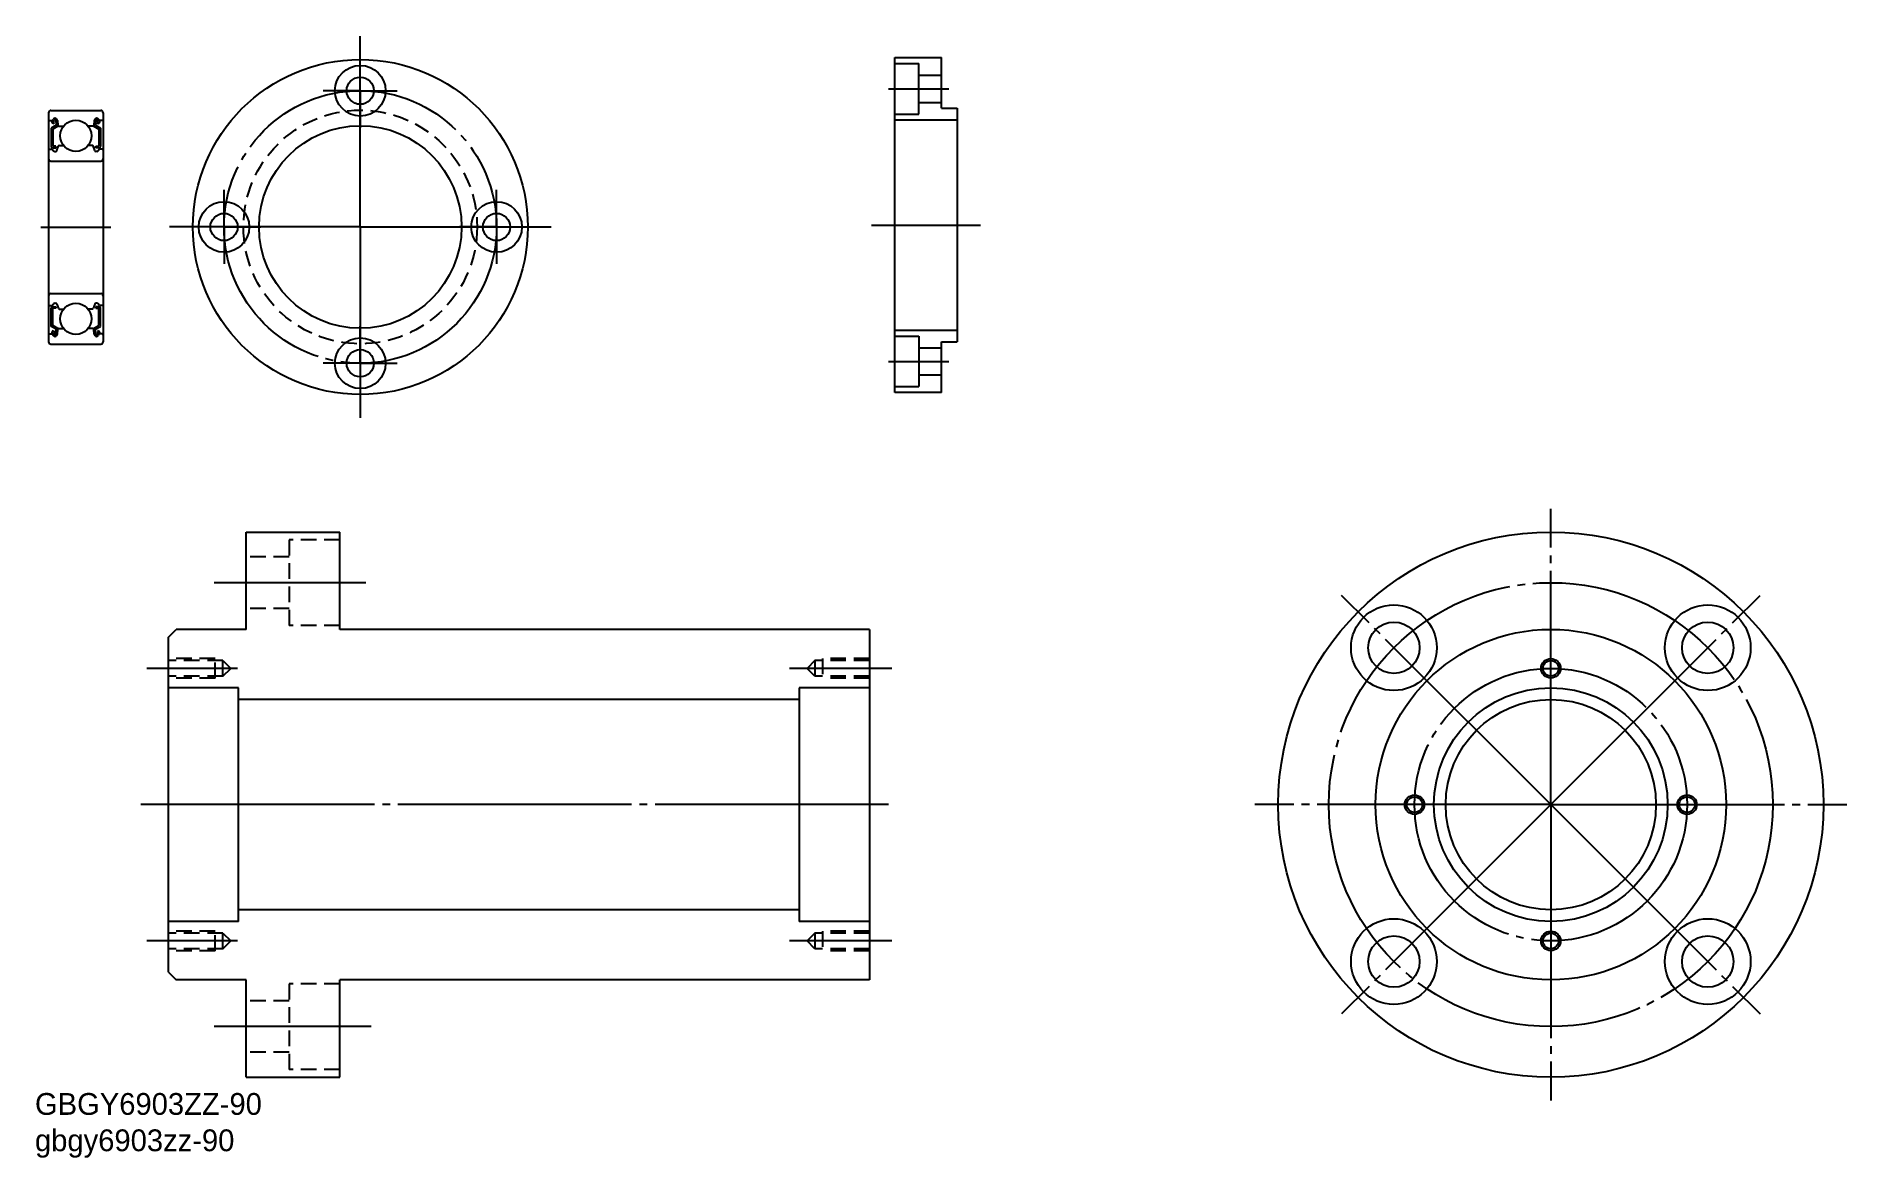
# Model space of a CAD drawing. Extents: x -115 to 118, y -40 to 104.
import ezdxf

# ---------------------------------------------------------------- set-up
doc = ezdxf.new("R2010")
doc.units = 0
doc.linetypes.add('CENTER', pattern=[33, 30, -1, 1, -1])
doc.linetypes.add('DASHED', pattern=[3, 2, -1])
doc.layers.get('0').update_dxf_attribs({"linetype": 'CONTINUOUS'})
doc.layers.add('CENTER', color=7, linetype='CONTINUOUS')

# ---------------------------------------------------------------- blocks, each defined once
blk = doc.blocks.new('*U2')
at = {"linetype": 'CONTINUOUS'}
for s, p in [('GBGY6903ZZ-90', (-114.89, -34.65)), ('gbgy6903zz-90', (-114.89, -39.32))]:
    blk.add_text(s, height=2.8, dxfattribs=at).set_placement(p)

msp = doc.modelspace()

# ---------------------------------------------------------------- linework, layer by layer
at = {"color": 7, "linetype": 'CONTINUOUS'}
for p, q in [((-4.49, 101.1), (1.51, 101.1)), ((-4.49, 58.1), (-4.49, 101.1)), ((-4.49, 100.35), (-1.39, 100.35)), ((-1.39, 93.85), (-1.39, 100.35)), ((1.51, 94.6), (1.51, 101.1)), ((-1.39, 98.85), (1.51, 98.85)), ((-1.39, 95.35), (1.51, 95.35)), ((-4.49, 93.85), (-1.39, 93.85)), ((-4.49, 93.1), (3.51, 93.1)), ((1.51, 94.6), (3.51, 94.6)), ((3.51, 94.6), (3.51, 64.6)), ((-4.49, 66.1), (3.51, 66.1)), ((-4.49, 65.35), (-1.39, 65.35)), ((-1.39, 65.35), (-1.39, 58.85)), ((-1.39, 63.85), (1.51, 63.85)), ((1.51, 58.1), (1.51, 64.6)), ((1.51, 64.6), (3.51, 64.6)), ((-4.49, 58.85), (-1.39, 58.85)), ((-1.39, 60.35), (1.51, 60.35)), ((1.51, 58.1), (-4.49, 58.1)), ((-87.76, 40.18), (-75.76, 40.18)), ((-87.76, 27.68), (-87.76, 40.18)), ((-75.76, 27.68), (-75.76, 40.18)), ((-97.76, 26.68), (-96.76, 27.68)), ((-97.76, -16.32), (-97.76, 26.68)), ((-87.76, 27.68), (-96.76, 27.68)), ((-7.76, 27.68), (-75.76, 27.68)), ((-7.76, 27.68), (-7.76, -17.32)), ((-88.76, 20.18), (-97.76, 20.18)), ((-88.76, -9.82), (-88.76, 20.18)), ((-16.76, 18.68), (-88.76, 18.68)), ((-7.76, 20.18), (-16.76, 20.18)), ((-16.76, 20.18), (-16.76, -9.82)), ((-16.76, -8.32), (-88.76, -8.32)), ((-88.76, -9.82), (-97.76, -9.82)), ((-7.76, -9.82), (-16.76, -9.82)), ((-97.76, -16.32), (-96.76, -17.32)), ((-87.76, -17.32), (-96.76, -17.32)), ((-87.76, -29.82), (-87.76, -17.32)), ((-75.76, -29.82), (-75.76, -17.32)), ((-7.76, -17.32), (-75.76, -17.32)), ((-87.76, -29.82), (-75.76, -29.82))]:
    msp.add_line(p, q, dxfattribs=at)
for p, q in [((-113.14, 94.01), (-113.14, 64.61)), ((-113.04, 93.01), (-112.68, 93.01)), ((-112.84, 94.31), (-106.44, 94.31)), ((-112.7, 93), (-112.53, 93.2)), ((-112.54, 92.87), (-112.37, 93.07)), ((-112.2, 93.01), (-112.16, 92.41)), ((-112, 93.04), (-111.94, 92.4)), ((-107.29, 93.04), (-107.35, 92.4)), ((-107.09, 93.01), (-107.13, 92.41)), ((-106.75, 92.87), (-106.92, 93.07)), ((-106.59, 93), (-106.76, 93.2)), ((-106.24, 93.01), (-106.6, 93.01)), ((-106.14, 94.01), (-106.14, 64.61)), ((-112.16, 92.41), (-112.81, 92.04)), ((-112.81, 92.04), (-112.81, 89.71)), ((-112.54, 92.59), (-112.68, 92.73)), ((-111.96, 92.3), (-112.61, 91.92)), ((-112.61, 91.92), (-112.61, 89.71)), ((-112.4, 92.73), (-112.54, 92.87)), ((-112.54, 92.59), (-112.4, 92.73)), ((-111.96, 92.66), (-111.96, 92.3)), ((-111.84, 92.31), (-111.21, 92.31)), ((-107.45, 92.31), (-108.08, 92.31)), ((-107.33, 92.66), (-107.33, 92.3)), ((-107.33, 92.3), (-106.68, 91.92)), ((-107.13, 92.41), (-106.48, 92.04)), ((-106.89, 92.73), (-106.75, 92.87)), ((-106.75, 92.59), (-106.89, 92.73)), ((-106.75, 92.59), (-106.61, 92.73)), ((-106.68, 91.92), (-106.68, 89.71)), ((-106.48, 92.04), (-106.48, 89.71)), ((-113.04, 89.36), (-112.69, 89.36)), ((-112.69, 89.36), (-112.5, 89.13)), ((-112.21, 89.71), (-112.61, 89.71)), ((-112.61, 89.51), (-112.21, 89.51)), ((-112.35, 89.06), (-112.25, 89.06)), ((-112.21, 89.51), (-112.21, 89.71)), ((-112.07, 89.19), (-111.86, 89.75)), ((-111.77, 89.81), (-111.21, 89.81)), ((-107.52, 89.81), (-108.08, 89.81)), ((-107.22, 89.19), (-107.42, 89.75)), ((-107.08, 89.51), (-107.08, 89.71)), ((-107.08, 89.71), (-106.68, 89.71)), ((-106.68, 89.51), (-107.08, 89.51)), ((-106.94, 89.06), (-107.04, 89.06)), ((-106.59, 89.36), (-106.79, 89.13)), ((-106.24, 89.36), (-106.59, 89.36)), ((-112.84, 87.81), (-106.44, 87.81)), ((-112.84, 70.81), (-106.44, 70.81)), ((-113.04, 69.26), (-112.69, 69.26)), ((-112.81, 66.59), (-112.81, 68.91)), ((-112.69, 69.26), (-112.5, 69.49)), ((-112.61, 69.11), (-112.21, 69.11)), ((-112.61, 66.7), (-112.61, 68.91)), ((-112.21, 68.91), (-112.61, 68.91)), ((-112.35, 69.56), (-112.25, 69.56)), ((-112.21, 69.11), (-112.21, 68.91)), ((-112.07, 69.43), (-111.86, 68.88)), ((-111.77, 68.81), (-111.21, 68.81)), ((-107.52, 68.81), (-108.08, 68.81)), ((-107.22, 69.43), (-107.42, 68.88)), ((-107.08, 69.11), (-107.08, 68.91)), ((-106.68, 69.11), (-107.08, 69.11)), ((-107.08, 68.91), (-106.68, 68.91)), ((-106.94, 69.56), (-107.04, 69.56)), ((-106.59, 69.26), (-106.79, 69.49)), ((-106.68, 66.7), (-106.68, 68.91)), ((-106.24, 69.26), (-106.59, 69.26)), ((-106.48, 66.59), (-106.48, 68.91)), ((-113.04, 65.61), (-112.68, 65.61)), ((-112.16, 66.21), (-112.81, 66.59)), ((-112.7, 65.63), (-112.53, 65.42)), ((-112.54, 66.04), (-112.68, 65.89)), ((-111.96, 66.33), (-112.61, 66.7)), ((-112.54, 66.04), (-112.4, 65.89)), ((-112.4, 65.89), (-112.54, 65.75)), ((-112.54, 65.75), (-112.37, 65.55)), ((-112.2, 65.61), (-112.16, 66.21)), ((-112, 65.59), (-111.94, 66.22)), ((-111.96, 65.97), (-111.96, 66.33)), ((-111.84, 66.31), (-111.21, 66.31)), ((-111.68, 66.31), (-111.68, 66.31)), ((-111.52, 66.31), (-111.52, 66.31)), ((-107.45, 66.31), (-108.08, 66.31)), ((-107.29, 65.59), (-107.35, 66.22)), ((-107.33, 66.33), (-106.68, 66.7)), ((-107.33, 65.97), (-107.33, 66.33)), ((-107.13, 66.21), (-106.48, 66.59)), ((-107.09, 65.61), (-107.13, 66.21)), ((-106.75, 65.75), (-106.92, 65.55)), ((-106.75, 66.04), (-106.89, 65.89)), ((-106.89, 65.89), (-106.75, 65.75)), ((-106.59, 65.63), (-106.76, 65.42)), ((-106.75, 66.04), (-106.61, 65.89)), ((-106.24, 65.61), (-106.6, 65.61)), ((-112.84, 64.31), (-106.44, 64.31))]:
    msp.add_line(p, q)
at = {"color": 3, "linetype": 'DASHED'}
for p, q in [((-82.26, 39.18), (-82.26, 28.18)), ((-75.76, 39.18), (-82.26, 39.18)), ((-82.26, 36.98), (-87.76, 36.98)), ((-82.26, 30.38), (-87.76, 30.38)), ((-75.76, 28.18), (-82.26, 28.18)), ((-91.76, 23.93), (-97.76, 23.93)), ((-90.76, 23.68), (-97.76, 23.68)), ((-91.76, 21.43), (-91.76, 23.93)), ((-90.76, 21.68), (-90.76, 23.68)), ((-90.76, 23.68), (-89.76, 22.68)), ((-14.76, 23.68), (-15.76, 22.68)), ((-14.76, 23.68), (-14.76, 21.68)), ((-7.76, 23.68), (-14.76, 23.68)), ((-7.76, 23.93), (-13.76, 23.93)), ((-13.76, 23.93), (-13.76, 21.43)), ((-90.76, 21.68), (-97.76, 21.68)), ((-91.76, 21.43), (-97.76, 21.43)), ((-90.76, 21.68), (-89.76, 22.68)), ((-14.76, 21.68), (-15.76, 22.68)), ((-7.76, 21.68), (-14.76, 21.68)), ((-7.76, 21.43), (-13.76, 21.43)), ((-91.76, -11.07), (-97.76, -11.07)), ((-90.76, -11.32), (-97.76, -11.32)), ((-91.76, -13.57), (-91.76, -11.07)), ((-90.76, -11.32), (-89.76, -12.32)), ((-90.76, -13.32), (-90.76, -11.32)), ((-14.76, -11.32), (-15.76, -12.32)), ((-14.76, -11.32), (-14.76, -13.32)), ((-7.76, -11.32), (-14.76, -11.32)), ((-7.76, -11.07), (-13.76, -11.07)), ((-13.76, -11.07), (-13.76, -13.57)), ((-90.76, -13.32), (-97.76, -13.32)), ((-91.76, -13.57), (-97.76, -13.57)), ((-90.76, -13.32), (-89.76, -12.32)), ((-14.76, -13.32), (-15.76, -12.32)), ((-7.76, -13.32), (-14.76, -13.32)), ((-7.76, -13.57), (-13.76, -13.57)), ((-82.26, -17.82), (-82.26, -28.82)), ((-75.76, -17.82), (-82.26, -17.82)), ((-82.26, -20.02), (-87.76, -20.02)), ((-82.26, -26.62), (-87.76, -26.62)), ((-75.76, -28.82), (-82.26, -28.82))]:
    msp.add_line(p, q, dxfattribs=at)
at = {"color": 7, "linetype": 'CONTINUOUS'}
for centre, radius in [((-73.12, 79.35), 21.5), ((-73.12, 96.85), 3.25), ((-73.12, 96.85), 1.75), ((-73.12, 79.35), 13), ((-90.62, 79.35), 3.25), ((-55.62, 79.35), 3.25), ((-90.62, 79.35), 1.75), ((-55.62, 79.35), 1.75), ((-73.12, 61.85), 3.25), ((-73.12, 61.85), 1.75), ((79.74, 5.18), 35), ((59.59, 25.33), 5.5), ((99.89, 25.33), 5.5), ((59.59, 25.33), 3.3), ((99.89, 25.33), 3.3), ((79.74, 5.18), 22.5), ((79.74, 22.68), 1), ((79.74, 5.18), 15), ((79.74, 5.18), 13.5), ((62.24, 5.18), 1), ((97.24, 5.18), 1), ((59.59, -14.97), 5.5), ((79.74, -12.32), 1), ((99.89, -14.97), 5.5), ((59.59, -14.97), 3.3), ((99.89, -14.97), 3.3)]:
    msp.add_circle(centre, radius, dxfattribs=at)
for centre in [(-109.64, 91.06), (-109.64, 67.56)]:
    msp.add_circle(centre, 2)
at = {"color": 3, "linetype": 'DASHED'}
msp.add_circle((-73.12, 79.35), 15, dxfattribs=at)
at = {"color": 3, "linetype": 'CONTINUOUS'}
for centre in [(79.74, 22.68), (62.24, 5.18), (97.24, 5.18), (79.74, -12.32)]:
    msp.add_circle(centre, 1.25, dxfattribs=at)
for centre, radius, start, end in [((-112.84, 94.01), 0.3, 90, 180), ((-113.04, 93.11), 0.1, 180, 270), ((-112.54, 92.87), 0.2, 140.1381, 225), ((-112.3, 93.01), 0.3, 4.9347, 140.1381), ((-112.3, 93.01), 0.1, 3.1015, 139.9514), ((-106.99, 93.01), 0.3, 39.8619, 175.0653), ((-106.99, 93.01), 0.1, 40.0486, 176.8985), ((-106.75, 92.87), 0.2, 315, 39.8619), ((-106.44, 94.01), 0.3, 0, 90), ((-106.24, 93.11), 0.1, 270, 0), ((-111.84, 92.41), 0.1, 184.9347, 269.9991), ((-107.45, 92.41), 0.1, 270.0009, 355.0653), ((-113.04, 89.26), 0.1, 90, 180), ((-112.61, 89.71), 0.2, 180, 270), ((-112.35, 89.26), 0.2, 219.9774, 270), ((-112.25, 89.26), 0.2, 270, 339.9912), ((-111.77, 89.71), 0.1, 90, 159.9912), ((-107.52, 89.71), 0.1, 20.0088, 90), ((-107.04, 89.26), 0.2, 200.0088, 270), ((-106.94, 89.26), 0.2, 270, 320.0226), ((-106.68, 89.71), 0.2, 270, 0), ((-106.24, 89.26), 0.1, 0, 90), ((-112.84, 88.11), 0.3, 180, 270), ((-106.44, 88.11), 0.3, 270, 0), ((-112.84, 70.51), 0.3, 90, 180), ((-106.44, 70.51), 0.3, 0, 90), ((-113.04, 69.36), 0.1, 180, 270), ((-112.61, 68.91), 0.2, 90, 180), ((-112.35, 69.36), 0.2, 90, 140.0226), ((-112.25, 69.36), 0.2, 20.0088, 90), ((-111.77, 68.91), 0.1, 200.0088, 270), ((-107.52, 68.91), 0.1, 270, 339.9912), ((-107.04, 69.36), 0.2, 90, 159.9912), ((-106.94, 69.36), 0.2, 39.9774, 90), ((-106.68, 68.91), 0.2, 0, 90), ((-106.24, 69.36), 0.1, 270, 0), ((-113.04, 65.51), 0.1, 90, 180), ((-112.54, 65.75), 0.2, 135, 219.8619), ((-112.3, 65.61), 0.3, 219.8619, 355.0653), ((-112.3, 65.62), 0.1, 220.0486, 356.8985), ((-111.84, 66.21), 0.1, 90.0009, 175.0653), ((-107.45, 66.21), 0.1, 4.9347, 89.9991), ((-106.99, 65.61), 0.3, 184.9347, 320.1381), ((-106.99, 65.62), 0.1, 183.1015, 319.9514), ((-106.75, 65.75), 0.2, 320.1381, 45), ((-106.24, 65.51), 0.1, 0, 90), ((-112.84, 64.61), 0.3, 180, 270), ((-106.44, 64.61), 0.3, 270, 0)]:
    msp.add_arc(centre, radius, start, end)
at = {"layer": 'CENTER', "color": 1, "linetype": 'CENTER'}
for p, q in [((-73.12, 79.35), (-73.12, 103.85)), ((-73.12, 96.85), (-73.12, 101.6)), ((-73.12, 96.85), (-77.87, 96.85)), ((-73.12, 96.85), (-68.37, 96.85)), ((-73.12, 96.85), (-73.12, 92.1)), ((-5.29, 97.1), (2.44, 97.1)), ((-90.62, 79.35), (-90.62, 84.1)), ((-55.62, 79.35), (-55.62, 84.1)), ((-73.12, 79.35), (-97.62, 79.35)), ((-90.62, 79.35), (-95.37, 79.35)), ((-90.62, 79.35), (-90.62, 74.6)), ((-90.62, 79.35), (-85.87, 79.35)), ((-73.12, 79.35), (-73.12, 54.85)), ((-73.12, 79.35), (-48.62, 79.35)), ((-55.62, 79.35), (-60.37, 79.35)), ((-55.62, 79.35), (-55.62, 74.6)), ((-55.62, 79.35), (-50.87, 79.35)), ((-7.49, 79.6), (6.51, 79.6)), ((-73.12, 61.85), (-73.12, 66.6)), ((-73.12, 61.85), (-77.87, 61.85)), ((-73.12, 61.85), (-68.37, 61.85)), ((-73.12, 61.85), (-73.12, 57.1)), ((-5.29, 62.1), (2.44, 62.1)), ((79.74, 5.18), (79.74, 43.18)), ((-72.42, 33.68), (-91.87, 33.68)), ((79.74, 5.18), (52.87, 32.05)), ((79.74, 5.18), (106.61, 32.05)), ((-88.87, 22.68), (-100.54, 22.68)), ((-4.87, 22.68), (-18.03, 22.68)), ((-5.28, 5.18), (-101.87, 5.18)), ((79.74, 5.18), (41.74, 5.18)), ((79.74, 5.18), (52.87, -21.69)), ((79.74, 5.18), (79.74, -32.82)), ((79.74, 5.18), (117.74, 5.18)), ((79.74, 5.18), (106.61, -21.69)), ((-88.87, -12.32), (-100.54, -12.32)), ((-4.87, -12.32), (-18.03, -12.32)), ((-71.73, -23.32), (-91.87, -23.32))]:
    msp.add_line(p, q, dxfattribs=at)
at = {"layer": 'CENTER'}
msp.add_line((-114.14, 79.31), (-105.14, 79.31), dxfattribs=at)
at = {"layer": 'CENTER', "color": 1, "linetype": 'CENTER'}
for centre, radius in [((-73.12, 79.35), 17.5), ((79.74, 5.18), 28.5), ((79.74, 5.18), 17.5)]:
    msp.add_circle(centre, radius, dxfattribs=at)

# ---------------------------------------------------------------- block references
at = {"linetype": 'CONTINUOUS'}
msp.add_blockref('*U2', (0, 0), dxfattribs=at)

doc.saveas('drawing.dxf')
